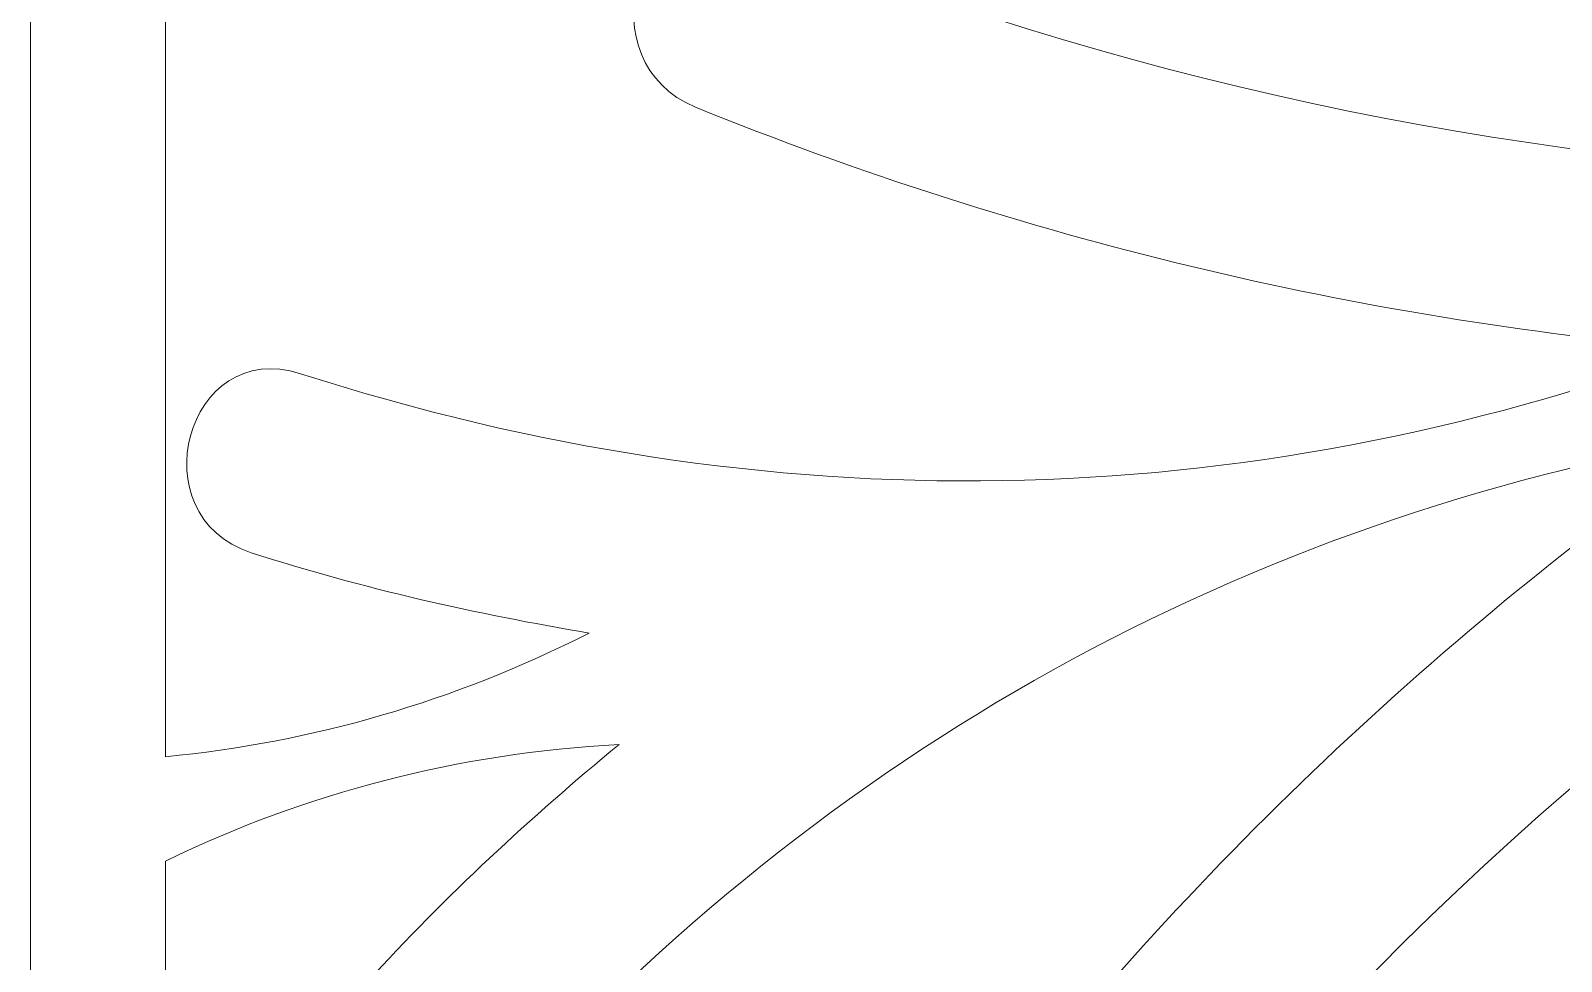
# Model space of a CAD drawing. Extents: x -703 to 2528, y -2539 to -41.
# Drawn here: x 77.16 to 122.6, y -327.49 to -299.84 of the extents above; entities that cross this region are included whole.
import ezdxf

# ---------------------------------------------------------------- set-up
doc = ezdxf.new("R2010")
doc.units = 0
doc.header["$MEASUREMENT"] = 0
doc.layers.add('Layer 1', color=7, linetype='Continuous', lineweight=0)

# ---------------------------------------------------------------- blocks, each defined once
blk = doc.blocks.new('Block_0')
at = {"layer": 'Layer 1'}
for points, knots in [([(416.635, -398.65), (412.595, -390.11), (406.465, -380.02), (398.415, -368.68), (398.415, -368.68), (285.595, -207.04), (285.595, -207.04), (285.595, -207.04), (383.105, -114.66), (383.105, -114.66), (395.685, -102.65), (402.055, -90.29), (402.055, -77.92), (402.055, -67.55), (398.215, -58.64), (390.625, -51.44), (383.065, -44.26), (373.075, -40.63), (360.935, -40.63), (351.615, -40.63), (343.995, -42.69), (338.295, -46.74), (332.855, -50.62), (326.175, -56.69), (318.455, -64.77), (318.455, -64.77), (162.405, -227.51), (162.405, -227.51), (162.405, -227.51), (162.405, -91.87), (162.405, -91.87), (162.405, -74.83), (158.405, -61.9), (150.515, -53.44), (142.585, -44.94), (132.105, -40.63), (119.365, -40.63), (106.425, -40.63), (96.025, -45), (88.455, -53.62), (80.955, -62.16), (77.155, -75.03), (77.155, -91.87), (77.155, -91.87), (77.155, -390.07), (77.155, -390.07), (77.155, -402.83), (77.435, -412.74), (77.975, -419.5), (78.545, -426.49), (80.175, -432.72), (82.875, -438.1), (86.505, -444.59), (91.725, -449.82), (98.405, -453.63), (105.065, -457.44), (112.115, -459.37), (119.365, -459.37), (131.915, -459.37), (142.345, -455.06), (150.365, -446.57), (158.355, -438.11), (162.405, -425.08), (162.405, -407.85), (162.405, -407.85), (162.405, -325.81), (162.405, -325.81), (162.405, -325.81), (226.525, -264.33), (226.525, -264.33), (226.525, -264.33), (321.185, -409.95), (321.185, -409.95), (325.025, -416.54), (329.445, -423.91), (334.335, -431.88), (339.385, -440.11), (345.655, -446.81), (352.975, -451.77), (360.395, -456.81), (370.065, -459.37), (381.725, -459.37), (394.235, -459.37), (404.305, -455.87), (411.685, -448.98), (419.095, -442.05), (422.845, -433.73), (422.845, -424.27), (422.845, -415.99), (420.755, -407.37), (416.635, -398.65)], [0, 0, 0, 0, 1, 1, 1, 2, 2, 2, 3, 3, 3, 4, 4, 4, 5, 5, 5, 6, 6, 6, 7, 7, 7, 8, 8, 8, 9, 9, 9, 10, 10, 10, 11, 11, 11, 12, 12, 12, 13, 13, 13, 14, 14, 14, 15, 15, 15, 16, 16, 16, 17, 17, 17, 18, 18, 18, 19, 19, 19, 20, 20, 20, 21, 21, 21, 22, 22, 22, 23, 23, 23, 24, 24, 24, 25, 25, 25, 26, 26, 26, 27, 27, 27, 28, 28, 28, 29, 29, 29, 30, 30, 30, 30]), ([(81.155, -297.624), (92, -292.88), (104.977, -290.995), (114.874, -292.107), (132.145, -294.049), (148.938, -298.595), (166.217, -299.138), (144.105, -306.599), (120.538, -305.791), (98.359, -296.799), (95.063, -295.463), (93.644, -300.797), (96.894, -302.115), (106.597, -306.049), (116.573, -308.409), (126.587, -309.297), (113.107, -314.29), (98.995, -314.488), (85.17, -310.031), (81.777, -308.938), (80.336, -314.261), (83.705, -315.347), (87.043, -316.423), (90.389, -317.172), (93.735, -317.733), (89.714, -319.777), (85.517, -320.985), (81.155, -321.408), (81.155, -321.408), (81.155, -297.624), (81.155, -297.624)], [0, 0, 0, 0, 1, 1, 1, 2, 2, 2, 3, 3, 3, 4, 4, 4, 5, 5, 5, 6, 6, 6, 7, 7, 7, 8, 8, 8, 9, 9, 9, 10, 10, 10, 10]), ([(81.155, -324.506), (85.358, -322.476), (89.839, -321.3), (94.623, -321.044), (92.005, -323.203), (89.482, -325.525), (87.129, -328.126), (84.754, -330.751), (88.664, -334.64), (91.056, -331.997), (100.8, -321.225), (113.121, -314.34), (127.291, -311.924), (119.063, -317.7), (111.603, -324.732), (105.167, -332.991), (103.011, -335.756), (106.907, -339.667), (109.094, -336.861), (123.833, -317.949), (143.888, -305.455), (166.823, -300.882), (152.085, -309.997), (139.761, -322.326), (125.742, -332.667), (114.767, -340.763), (95.987, -346.868), (81.155, -344.616), (81.155, -344.616), (81.155, -324.506), (81.155, -324.506)], [0, 0, 0, 0, 1, 1, 1, 2, 2, 2, 3, 3, 3, 4, 4, 4, 5, 5, 5, 6, 6, 6, 7, 7, 7, 8, 8, 8, 9, 9, 9, 10, 10, 10, 10]), ([(81.155, -350.671), (85.59, -351.679), (90.268, -351.952), (94.983, -351.303), (126.193, -347.01), (145.078, -320.591), (170.531, -305.04), (159.697, -315.498), (150.61, -328.414), (142.618, -341.63), (131.073, -348.503), (120.038, -356.071), (107.169, -360.316), (97.806, -363.404), (89.124, -365.597), (81.155, -371.186), (81.155, -371.186), (81.155, -350.671), (81.155, -350.671)], [0, 0, 0, 0, 1, 1, 1, 2, 2, 2, 3, 3, 3, 4, 4, 4, 5, 5, 5, 6, 6, 6, 6])]:
    blk.add_open_spline(points, degree=3, knots=knots, dxfattribs=at)

msp = doc.modelspace()

# ---------------------------------------------------------------- block references
at = {"layer": 'Layer 1'}
msp.add_blockref('Block_0', (0, 0), dxfattribs=at)

doc.saveas('drawing.dxf')
